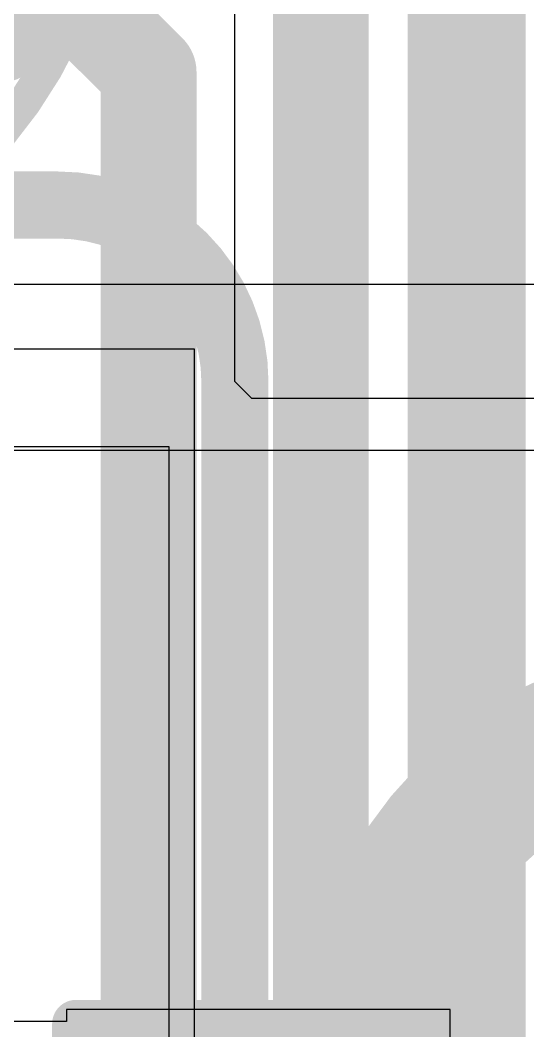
# Model space of a CAD drawing. Header units: inches. Extents: x -6 to 283, y -12 to 154.
# Drawn here: x 36.458 to 37.802, y 13.57 to 16.249 of the extents above; entities that cross this region are included whole.
import ezdxf

# ---------------------------------------------------------------- set-up
doc = ezdxf.new("R2010")
doc.units = ezdxf.units.IN
for name, color, linetype in [('Bottom Layer', 5, 'Continuous'), ('Bottom Overlay', 54, 'Continuous'), ('Bottom Paste', 16, 'Continuous'), ('Bottom Solder', 6, 'Continuous'), ('PWR-1', 156, 'Continuous'), ('PWR-2', 130, 'Continuous'), ('Signal L2', 6, 'Continuous'), ('Top Layer', 1, 'Continuous')]:
    doc.layers.add(name, color=color, linetype=linetype)

# ---------------------------------------------------------------- blocks, each defined once
blk = doc.blocks.new('C___0603_B_464')
at = {"layer": 'Bottom Layer'}
for points in [[(-1.143, -0.4445), (-1.143, 0.4445), (-0.3809999999999999, 0.4445), (-0.3809999999999999, -0.4445)], [(0.3809999999999999, -0.4445), (0.3809999999999999, 0.4445), (1.143, 0.4445), (1.143, -0.4445)]]:
    blk.add_hatch(color=5, dxfattribs=at).paths.add_polyline_path(points)
at = {"layer": 'Bottom Paste'}
for points in [[(-1.143, -0.4445), (-1.143, 0.4445), (-0.3809999999999999, 0.4445), (-0.3809999999999999, -0.4445)], [(0.3809999999999999, -0.4445), (0.3809999999999999, 0.4445), (1.143, 0.4445), (1.143, -0.4445)]]:
    blk.add_hatch(color=16, dxfattribs=at).paths.add_polyline_path(points)
at = {"layer": 'Bottom Solder'}
for points in [[(-1.20299988, -0.50449988), (-1.20299988, 0.50449988), (-0.3210001199999999, 0.50449988), (-0.3210001199999999, -0.50449988)], [(0.3210001199999999, -0.50449988), (0.3210001199999999, 0.50449988), (1.20299988, 0.50449988), (1.20299988, -0.50449988)]]:
    blk.add_hatch(color=6, dxfattribs=at).paths.add_polyline_path(points)
at = {"layer": 'Bottom Overlay'}
for points in [[(-1.2446, 0.5334, 0.127, 0.127, 0), (-0.4571999999999999, 0.5334, 0.127, 0.127, 0)], [(-1.2446, -0.5334, 0.127, 0.127, 0), (-1.2446, 0.5334, 0.127, 0.127, 0)], [(0.4571999999999999, 0.5334, 0.127, 0.127, 0), (1.2446, 0.5334, 0.127, 0.127, 0)], [(1.2446, -0.5334, 0.127, 0.127, 0), (1.2446, 0.5334, 0.127, 0.127, 0)], [(-1.2446, -0.5334, 0.127, 0.127, 0), (-0.4571999999999999, -0.5334, 0.127, 0.127, 0)], [(0.4571999999999999, -0.5334, 0.127, 0.127, 0), (1.2446, -0.5334, 0.127, 0.127, 0)]]:
    blk.add_lwpolyline(points, format="xyseb", dxfattribs=at)
for points in [[(-1.27635, 0.5334, 0.0635, 0.0635, 1), (-1.21285, 0.5334, 0.0635, 0.0635, 1)], [(-1.27635, 0.5334, 0.0635, 0.0635, 1), (-1.21285, 0.5334, 0.0635, 0.0635, 1)], [(-0.4889499999999999, 0.5334, 0.0635, 0.0635, 1), (-0.42545, 0.5334, 0.0635, 0.0635, 1)], [(0.42545, 0.5334, 0.0635, 0.0635, 1), (0.4889499999999999, 0.5334, 0.0635, 0.0635, 1)], [(1.21285, 0.5334, 0.0635, 0.0635, 1), (1.27635, 0.5334, 0.0635, 0.0635, 1)], [(1.21285, 0.5334, 0.0635, 0.0635, 1), (1.27635, 0.5334, 0.0635, 0.0635, 1)], [(-1.27635, -0.5334, 0.0635, 0.0635, 1), (-1.21285, -0.5334, 0.0635, 0.0635, 1)], [(-1.27635, -0.5334, 0.0635, 0.0635, 1), (-1.21285, -0.5334, 0.0635, 0.0635, 1)], [(-0.4889499999999999, -0.5334, 0.0635, 0.0635, 1), (-0.42545, -0.5334, 0.0635, 0.0635, 1)], [(0.42545, -0.5334, 0.0635, 0.0635, 1), (0.4889499999999999, -0.5334, 0.0635, 0.0635, 1)], [(1.21285, -0.5334, 0.0635, 0.0635, 1), (1.27635, -0.5334, 0.0635, 0.0635, 1)], [(1.21285, -0.5334, 0.0635, 0.0635, 1), (1.27635, -0.5334, 0.0635, 0.0635, 1)]]:
    blk.add_lwpolyline(points, format="xyseb", close=True, dxfattribs=at)

msp = doc.modelspace()

# ---------------------------------------------------------------- linework, layer by layer
at = {"layer": 'Bottom Layer'}
for p, q in [((37.02667982, 15.29101336), (37.02667982, 19.1768095)), ((37.07139906, 15.24629412), (37.02667982, 15.29101336)), ((38.68677556, 15.24629412), (37.07139906, 15.24629412)), ((35.68516358, 15.10882932), (38.68678063999999, 15.10882932)), ((37.59665836, 13.62625672), (36.58065836, 13.62625672)), ((36.58065836, 13.62625672), (36.58065836, 13.59420446)), ((37.59665836, 12.48325672), (37.59665836, 13.62625672)), ((36.58065836, 13.59420446), (35.68516358, 13.59420446))]:
    msp.add_line(p, q, dxfattribs=at)
msp.add_lwpolyline([(36.57477317999999, 16.56375148, 0.3809999999999999, 0.3809999999999999, -0.4142135623730951), (36.25609462, 16.24507292, 0.3809999999999999, 0.3809999999999999, 0)], format="xyseb", dxfattribs=at)
at = {"layer": 'PWR-1'}
for p, q in [((38.70259722, 15.54837886), (34.22575832, 15.54837886)), ((34.08646726, 15.3783411), (36.91887206, 15.3783411)), ((36.91887206, 15.3783411), (36.91887206, 4.91602014))]:
    msp.add_line(p, q, dxfattribs=at)
for points in [[(37.36618637999999, 13.4521575, 0.3809999999999999, 0.3809999999999999, -0.4142135623730951), (38.34192229999999, 14.42789342, 0.3809999999999999, 0.3809999999999999, 0)], [(37.36618637999999, 4.68884762, 0.3809999999999999, 0.3809999999999999, 0), (37.36618637999999, 13.4521575, 0.3809999999999999, 0.3809999999999999, 0)]]:
    msp.add_lwpolyline(points, format="xyseb", dxfattribs=at)
msp.add_lwpolyline([(37.27093638, 13.4521575, 0.1905, 0.1905, 1), (37.46143638, 13.4521575, 0.1905, 0.1905, 1)], format="xyseb", close=True, dxfattribs=at)
msp.add_lwpolyline([(37.27093638, 13.4521575, 0.1905, 0.1905, 1), (37.46143638, 13.4521575, 0.1905, 0.1905, 1)], format="xyseb", close=True, dxfattribs=at)
at = {"layer": 'PWR-2'}
for points in [[(37.66957413999999, 8.84028712, 0.254, 0.254, 0), (37.66957413999999, 17.75748798, 0.254, 0.254, 0)], [(37.25428667999999, 8.667582359999999, 0.254, 0.254, 0), (37.25428667999999, 17.41325702, 0.254, 0.254, 0)], [(35.77558758, 17.13415166, 0.254, 0.254, 0), (36.79804934, 16.1116899, 0.254, 0.254, 0)], [(36.79804934, 8.550864279999999, 0.254, 0.254, 0), (36.79804934, 16.1116899, 0.254, 0.254, 0)]]:
    msp.add_lwpolyline(points, format="xyseb", dxfattribs=at)
msp.add_lwpolyline([(36.73454934, 16.1116899, 0.127, 0.127, 1), (36.86154934, 16.1116899, 0.127, 0.127, 1)], format="xyseb", close=True, dxfattribs=at)
msp.add_lwpolyline([(36.73454934, 16.1116899, 0.127, 0.127, 1), (36.86154934, 16.1116899, 0.127, 0.127, 1)], format="xyseb", close=True, dxfattribs=at)
at = {"layer": 'Signal L2'}
for points in [[(32.63188038, 15.75930046, 0.1778, 0.1778, 0), (36.55839272, 15.75930046, 0.1778, 0.1778, 0)], [(36.55839272, 15.75930046, 0.1778, 0.1778, -0.4142135623730951), (37.02667982, 15.29101336, 0.1778, 0.1778, 0)], [(37.02667982, 11.50962646, 0.1778, 0.1778, 0), (37.02667982, 15.29101336, 0.1778, 0.1778, 0)]]:
    msp.add_lwpolyline(points, format="xyseb", dxfattribs=at)
for points in [[(36.51394272, 15.75930046, 0.08889999999999999, 0.08889999999999999, 1), (36.60284272, 15.75930046, 0.08889999999999999, 0.08889999999999999, 1)], [(36.51394272, 15.75930046, 0.08889999999999999, 0.08889999999999999, 1), (36.60284272, 15.75930046, 0.08889999999999999, 0.08889999999999999, 1)], [(36.98222982, 15.29101336, 0.08889999999999999, 0.08889999999999999, 1), (37.07112982, 15.29101336, 0.08889999999999999, 0.08889999999999999, 1)], [(36.98222982, 15.29101336, 0.08889999999999999, 0.08889999999999999, 1), (37.07112982, 15.29101336, 0.08889999999999999, 0.08889999999999999, 1)]]:
    msp.add_lwpolyline(points, format="xyseb", close=True, dxfattribs=at)
at = {"layer": 'Top Layer'}
for p, q in [((36.85275078, 15.11767614), (35.83857958, 15.11767614)), ((36.85275078, 12.52817662), (36.85275078, 15.11767614))]:
    msp.add_line(p, q, dxfattribs=at)
for points in [[(37.21135814, 9.76713566, 0.127, 0.127, 0), (37.21135814, 18.82631998, 0.127, 0.127, 0)], [(37.5476135, 9.7573592, 0.127, 0.127, 0), (37.5476135, 18.49819262, 0.127, 0.127, 0)], [(36.68956848, 16.73038818, 0.08889999999999999, 0.08889999999999999, -0.1989589500444303), (36.33256386, 15.86872874, 0.08889999999999999, 0.08889999999999999, 0)]]:
    msp.add_lwpolyline(points, format="xyseb", dxfattribs=at)

# ---------------------------------------------------------------- block references
msp.add_blockref('C___0603_B_464', (37.85065836, 13.05475672))

doc.saveas('drawing.dxf')
